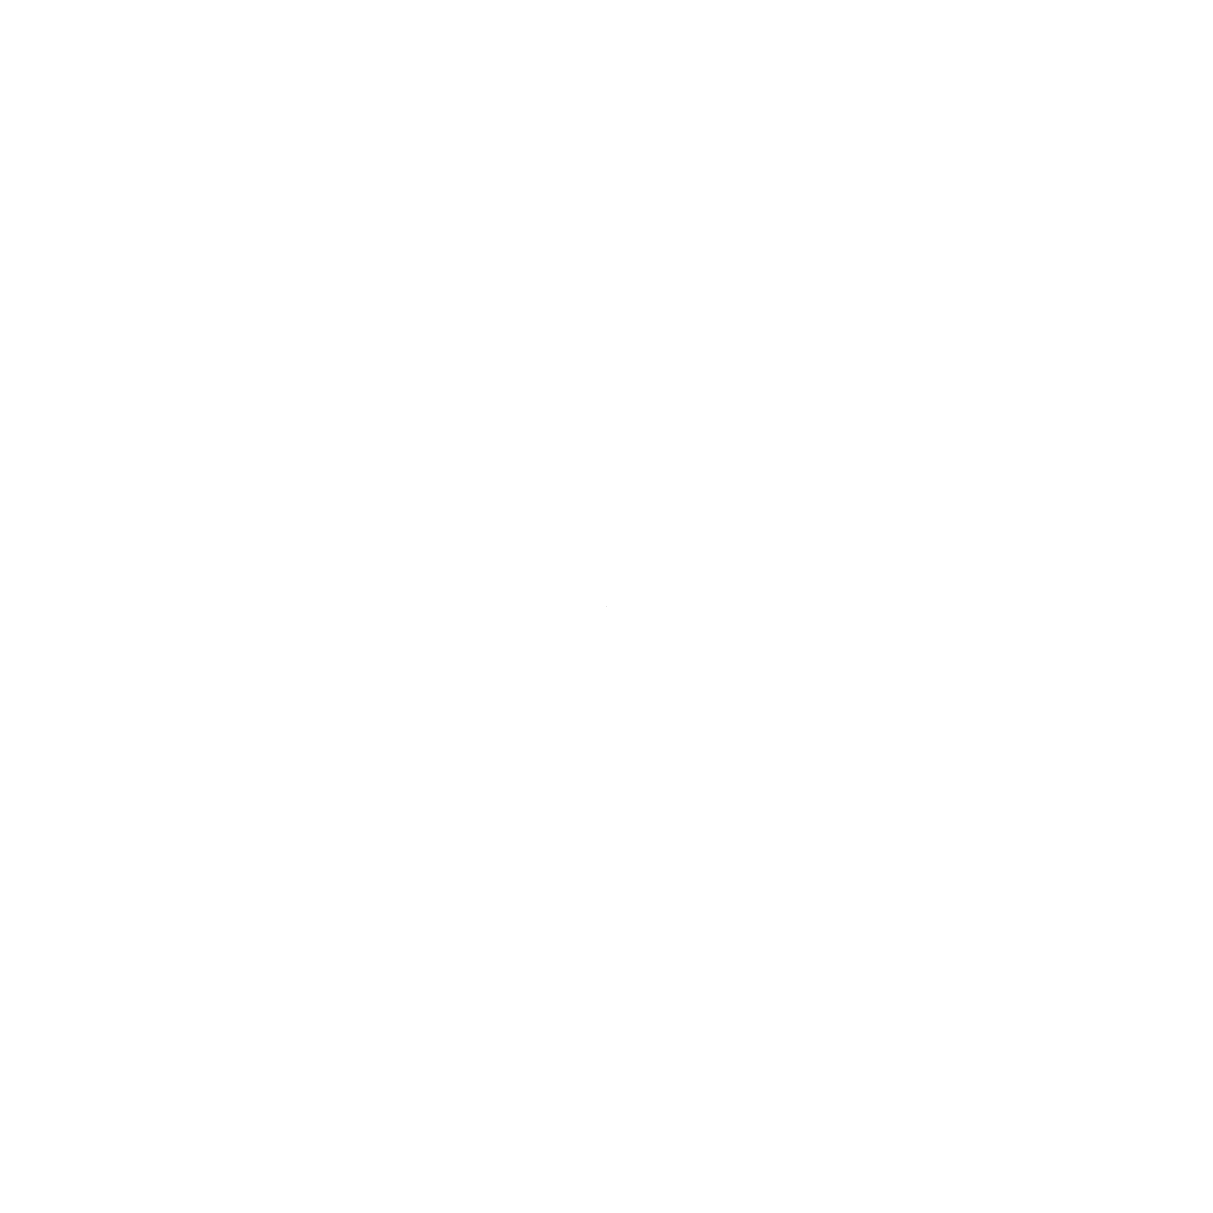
# Model space of a CAD drawing. Extents: x -429 to 429, y -1 to 209.
# Drawn here: x 0 to 0, y 0 to 0 of the extents above; entities that cross this region are included whole.
import ezdxf

# ---------------------------------------------------------------- set-up
doc = ezdxf.new("R2010")
doc.units = 0

msp = doc.modelspace()

# ---------------------------------------------------------------- linework, layer by layer
at = {"layer": 'default', "color": 5, "linetype": 'CONTINUOUS'}
msp.add_line((0, 0), (0, 0), dxfattribs=at)
msp.add_line((0, 0), (0, 0), dxfattribs=at)
msp.add_line((0, 0), (0, 0), dxfattribs=at)
msp.add_line((0, 0), (0, 0), dxfattribs=at)
msp.add_line((0, 0), (0, 0), dxfattribs=at)
msp.add_line((0, 0), (0, 0), dxfattribs=at)
msp.add_line((0, 0), (0, 0), dxfattribs=at)
msp.add_line((0, 0), (0, 0), dxfattribs=at)
msp.add_line((0, 0), (0, 0), dxfattribs=at)
msp.add_line((0, 0), (0, 0), dxfattribs=at)
msp.add_line((0, 0), (0, 0), dxfattribs=at)
msp.add_line((0, 0), (0, 0), dxfattribs=at)
msp.add_line((0, 0), (0, 0), dxfattribs=at)
msp.add_line((0, 0), (0, 0), dxfattribs=at)
msp.add_line((0, 0), (0, 0), dxfattribs=at)
msp.add_line((0, 0), (0, 0), dxfattribs=at)
msp.add_line((0, 0), (0, 0), dxfattribs=at)
msp.add_line((0, 0), (0, 0), dxfattribs=at)
msp.add_line((0, 0), (0, 0), dxfattribs=at)
msp.add_line((0, 0), (0, 0), dxfattribs=at)
msp.add_line((0, 0), (0, 0), dxfattribs=at)
msp.add_line((0, 0), (0, 0), dxfattribs=at)
msp.add_line((0, 0), (0, 0), dxfattribs=at)
msp.add_line((0, 0), (0, 0), dxfattribs=at)
msp.add_line((0, 0), (0, 0), dxfattribs=at)
msp.add_line((0, 0), (0, 0), dxfattribs=at)
msp.add_line((0, 0), (0, 0), dxfattribs=at)
msp.add_line((0, 0), (0, 0), dxfattribs=at)
msp.add_line((0, 0), (0, 0), dxfattribs=at)
msp.add_line((0, 0), (0, 0), dxfattribs=at)
msp.add_line((0, 0), (0, 0), dxfattribs=at)
msp.add_line((0, 0), (0, 0), dxfattribs=at)
msp.add_line((0, 0), (0, 0), dxfattribs=at)
msp.add_line((0, 0), (0, 0), dxfattribs=at)
msp.add_line((0, 0), (0, 0), dxfattribs=at)
msp.add_line((0, 0), (0, 0), dxfattribs=at)
msp.add_line((0, 0), (0, 0), dxfattribs=at)
msp.add_line((0, 0), (0, 0), dxfattribs=at)
msp.add_line((0, 0), (0, 0), dxfattribs=at)
msp.add_line((0, 0), (0, 0), dxfattribs=at)
msp.add_line((0, 0), (0, 0), dxfattribs=at)
msp.add_line((0, 0), (0, 0), dxfattribs=at)
msp.add_line((0, 0), (0, 0), dxfattribs=at)
msp.add_line((0, 0), (0, 0), dxfattribs=at)
msp.add_line((0, 0), (0, 0), dxfattribs=at)
msp.add_line((0, 0), (0, 0), dxfattribs=at)
msp.add_line((0, 0), (0, 0), dxfattribs=at)
msp.add_line((0, 0), (0, 0), dxfattribs=at)
msp.add_line((0, 0), (0, 0), dxfattribs=at)
msp.add_line((0, 0), (0, 0), dxfattribs=at)
msp.add_line((0, 0), (0, 0), dxfattribs=at)
msp.add_line((0, 0), (0, 0), dxfattribs=at)
msp.add_line((0, 0), (0, 0), dxfattribs=at)
msp.add_line((0, 0), (0, 0), dxfattribs=at)
msp.add_line((0, 0), (0, 0), dxfattribs=at)
msp.add_line((0, 0), (0, 0), dxfattribs=at)
msp.add_line((0, 0), (0, 0), dxfattribs=at)
msp.add_line((0, 0), (0, 0), dxfattribs=at)
msp.add_line((0, 0), (0, 0), dxfattribs=at)
msp.add_line((0, 0), (0, 0), dxfattribs=at)
msp.add_line((0, 0), (0, 0), dxfattribs=at)
msp.add_line((0, 0), (0, 0), dxfattribs=at)
msp.add_line((0, 0), (0, 0), dxfattribs=at)
msp.add_line((0, 0), (0, 0), dxfattribs=at)
msp.add_line((0, 0), (0, 0), dxfattribs=at)
msp.add_line((0, 0), (0, 0), dxfattribs=at)
msp.add_line((0, 0), (0, 0), dxfattribs=at)
msp.add_line((0, 0), (0, 0), dxfattribs=at)
msp.add_line((0, 0), (0, 0), dxfattribs=at)
msp.add_line((0, 0), (0, 0), dxfattribs=at)
msp.add_line((0, 0), (0, 0), dxfattribs=at)
msp.add_line((0, 0), (0, 0), dxfattribs=at)
msp.add_line((0, 0), (0, 0), dxfattribs=at)
msp.add_line((0, 0), (0, 0), dxfattribs=at)
msp.add_line((0, 0), (0, 0), dxfattribs=at)
msp.add_line((0, 0), (0, 0), dxfattribs=at)
msp.add_line((0, 0), (0, 0), dxfattribs=at)
msp.add_line((0, 0), (0, 0), dxfattribs=at)
msp.add_line((0, 0), (0, 0), dxfattribs=at)
msp.add_line((0, 0), (0, 0), dxfattribs=at)
msp.add_line((0, 0), (0, 0), dxfattribs=at)
msp.add_line((0, 0), (0, 0), dxfattribs=at)
msp.add_line((0, 0), (0, 0), dxfattribs=at)
msp.add_line((0, 0), (0, 0), dxfattribs=at)
msp.add_line((0, 0), (0, 0), dxfattribs=at)
msp.add_line((0, 0), (0, 0), dxfattribs=at)
msp.add_line((0, 0), (0, 0), dxfattribs=at)
msp.add_line((0, 0), (0, 0), dxfattribs=at)
msp.add_line((0, 0), (0, 0), dxfattribs=at)
msp.add_line((0, 0), (0, 0), dxfattribs=at)
msp.add_line((0, 0), (0, 0), dxfattribs=at)
msp.add_line((0, 0), (0, 0), dxfattribs=at)
msp.add_line((0, 0), (0, 0), dxfattribs=at)
msp.add_line((0, 0), (0, 0), dxfattribs=at)
msp.add_line((0, 0), (0, 0), dxfattribs=at)
msp.add_line((0, 0), (0, 0), dxfattribs=at)
msp.add_line((0, 0), (0, 0), dxfattribs=at)
msp.add_line((0, 0), (0, 0), dxfattribs=at)
msp.add_line((0, 0), (0, 0), dxfattribs=at)
msp.add_line((0, 0), (0, 0), dxfattribs=at)
msp.add_line((0, 0), (0, 0), dxfattribs=at)
msp.add_line((0, 0), (0, 0), dxfattribs=at)
msp.add_line((0, 0), (0, 0), dxfattribs=at)
msp.add_line((0, 0), (0, 0), dxfattribs=at)
msp.add_line((0, 0), (0, 0), dxfattribs=at)
msp.add_line((0, 0), (0, 0), dxfattribs=at)
msp.add_line((0, 0), (0, 0), dxfattribs=at)
msp.add_line((0, 0), (0, 0), dxfattribs=at)
msp.add_line((0, 0), (0, 0), dxfattribs=at)
msp.add_line((0, 0), (0, 0), dxfattribs=at)
msp.add_line((0, 0), (0, 0), dxfattribs=at)
msp.add_line((0, 0), (0, 0), dxfattribs=at)
msp.add_line((0, 0), (0, 0), dxfattribs=at)
msp.add_line((0, 0), (0, 0), dxfattribs=at)
msp.add_line((0, 0), (0, 0), dxfattribs=at)
msp.add_line((0, 0), (0, 0), dxfattribs=at)
msp.add_line((0, 0), (0, 0), dxfattribs=at)
msp.add_line((0, 0), (0, 0), dxfattribs=at)
msp.add_line((0, 0), (0, 0), dxfattribs=at)
msp.add_line((0, 0), (0, 0), dxfattribs=at)
msp.add_line((0, 0), (0, 0), dxfattribs=at)
msp.add_line((0, 0), (0, 0), dxfattribs=at)
msp.add_line((0, 0), (0, 0), dxfattribs=at)
msp.add_line((0, 0), (0, 0), dxfattribs=at)
msp.add_line((0, 0), (0, 0), dxfattribs=at)
msp.add_line((0, 0), (0, 0), dxfattribs=at)
msp.add_line((0, 0), (0, 0), dxfattribs=at)
msp.add_line((0, 0), (0, 0), dxfattribs=at)
msp.add_line((0, 0), (0, 0), dxfattribs=at)
msp.add_line((0, 0), (0, 0), dxfattribs=at)
msp.add_line((0, 0), (0, 0), dxfattribs=at)
msp.add_line((0, 0), (0, 0), dxfattribs=at)
msp.add_line((0, 0), (0, 0), dxfattribs=at)
msp.add_line((0, 0), (0, 0), dxfattribs=at)
msp.add_line((0, 0), (0, 0), dxfattribs=at)
msp.add_line((0, 0), (0, 0), dxfattribs=at)
msp.add_line((0, 0), (0, 0), dxfattribs=at)
msp.add_line((0, 0), (0, 0), dxfattribs=at)
msp.add_line((0, 0), (0, 0), dxfattribs=at)
msp.add_line((0, 0), (0, 0), dxfattribs=at)
msp.add_line((0, 0), (0, 0), dxfattribs=at)
msp.add_line((0, 0), (0, 0), dxfattribs=at)
msp.add_line((0, 0), (0, 0), dxfattribs=at)
msp.add_line((0, 0), (0, 0), dxfattribs=at)
msp.add_line((0, 0), (0, 0), dxfattribs=at)
msp.add_line((0, 0), (0, 0), dxfattribs=at)
msp.add_line((0, 0), (0, 0), dxfattribs=at)
msp.add_line((0, 0), (0, 0), dxfattribs=at)
msp.add_line((0, 0), (0, 0), dxfattribs=at)
msp.add_line((0, 0), (0, 0), dxfattribs=at)
msp.add_line((0, 0), (0, 0), dxfattribs=at)
msp.add_line((0, 0), (0, 0), dxfattribs=at)
msp.add_line((0, 0), (0, 0), dxfattribs=at)
msp.add_line((0, 0), (0, 0), dxfattribs=at)
msp.add_line((0, 0), (0, 0), dxfattribs=at)
msp.add_line((0, 0), (0, 0), dxfattribs=at)
msp.add_line((0, 0), (0, 0), dxfattribs=at)
msp.add_line((0, 0), (0, 0), dxfattribs=at)
msp.add_line((0, 0), (0, 0), dxfattribs=at)
msp.add_line((0, 0), (0, 0), dxfattribs=at)
msp.add_line((0, 0), (0, 0), dxfattribs=at)
msp.add_line((0, 0), (0, 0), dxfattribs=at)
msp.add_line((0, 0), (0, 0), dxfattribs=at)
msp.add_line((0, 0), (0, 0), dxfattribs=at)
msp.add_line((0, 0), (0, 0), dxfattribs=at)
msp.add_line((0, 0), (0, 0), dxfattribs=at)
msp.add_line((0, 0), (0, 0), dxfattribs=at)
msp.add_line((0, 0), (0, 0), dxfattribs=at)
msp.add_line((0, 0), (0, 0), dxfattribs=at)
msp.add_line((0, 0), (0, 0), dxfattribs=at)
msp.add_line((0, 0), (0, 0), dxfattribs=at)
msp.add_line((0, 0), (0, 0), dxfattribs=at)
msp.add_line((0, 0), (0, 0), dxfattribs=at)
msp.add_line((0, 0), (0, 0), dxfattribs=at)
msp.add_line((0, 0), (0, 0), dxfattribs=at)
msp.add_line((0, 0), (0, 0), dxfattribs=at)
msp.add_line((0, 0), (0, 0), dxfattribs=at)
msp.add_line((0, 0), (0, 0), dxfattribs=at)
msp.add_line((0, 0), (0, 0), dxfattribs=at)
msp.add_line((0, 0), (0, 0), dxfattribs=at)
msp.add_line((0, 0), (0, 0), dxfattribs=at)
msp.add_line((0, 0), (0, 0), dxfattribs=at)
msp.add_line((0, 0), (0, 0), dxfattribs=at)
msp.add_line((0, 0), (0, 0), dxfattribs=at)
msp.add_line((0, 0), (0, 0), dxfattribs=at)
msp.add_line((0, 0), (0, 0), dxfattribs=at)
msp.add_line((0, 0), (0, 0), dxfattribs=at)
msp.add_line((0, 0), (0, 0), dxfattribs=at)
msp.add_line((0, 0), (0, 0), dxfattribs=at)
msp.add_line((0, 0), (0, 0), dxfattribs=at)
msp.add_line((0, 0), (0, 0), dxfattribs=at)
msp.add_line((0, 0), (0, 0), dxfattribs=at)
msp.add_line((0, 0), (0, 0), dxfattribs=at)
msp.add_line((0, 0), (0, 0), dxfattribs=at)
msp.add_line((0, 0), (0, 0), dxfattribs=at)
msp.add_line((0, 0), (0, 0), dxfattribs=at)
msp.add_line((0, 0), (0, 0), dxfattribs=at)
msp.add_line((0, 0), (0, 0), dxfattribs=at)
msp.add_line((0, 0), (0, 0), dxfattribs=at)
msp.add_line((0, 0), (0, 0), dxfattribs=at)
msp.add_line((0, 0), (0, 0), dxfattribs=at)
msp.add_line((0, 0), (0, 0), dxfattribs=at)
msp.add_line((0, 0), (0, 0), dxfattribs=at)
msp.add_line((0, 0), (0, 0), dxfattribs=at)
msp.add_line((0, 0), (0, 0), dxfattribs=at)
msp.add_line((0, 0), (0, 0), dxfattribs=at)
msp.add_line((0, 0), (0, 0), dxfattribs=at)
msp.add_line((0, 0), (0, 0), dxfattribs=at)
msp.add_line((0, 0), (0, 0), dxfattribs=at)
msp.add_line((0, 0), (0, 0), dxfattribs=at)
msp.add_line((0, 0), (0, 0), dxfattribs=at)
msp.add_line((0, 0), (0, 0), dxfattribs=at)
msp.add_line((0, 0), (0, 0), dxfattribs=at)
msp.add_line((0, 0), (0, 0), dxfattribs=at)
msp.add_line((0, 0), (0, 0), dxfattribs=at)
msp.add_line((0, 0), (0, 0), dxfattribs=at)
msp.add_line((0, 0), (0, 0), dxfattribs=at)
msp.add_line((0, 0), (0, 0), dxfattribs=at)
msp.add_line((0, 0), (0, 0), dxfattribs=at)
msp.add_line((0, 0), (0, 0), dxfattribs=at)
msp.add_line((0, 0), (0, 0), dxfattribs=at)
msp.add_line((0, 0), (0, 0), dxfattribs=at)
msp.add_line((0, 0), (0, 0), dxfattribs=at)
msp.add_line((0, 0), (0, 0), dxfattribs=at)
msp.add_line((0, 0), (0, 0), dxfattribs=at)
msp.add_line((0, 0), (0, 0), dxfattribs=at)
msp.add_line((0, 0), (0, 0), dxfattribs=at)
msp.add_line((0, 0), (0, 0), dxfattribs=at)
msp.add_line((0, 0), (0, 0), dxfattribs=at)
msp.add_line((0, 0), (0, 0), dxfattribs=at)
msp.add_line((0, 0), (0, 0), dxfattribs=at)
msp.add_line((0, 0), (0, 0), dxfattribs=at)
msp.add_line((0, 0), (0, 0), dxfattribs=at)
msp.add_line((0, 0), (0, 0), dxfattribs=at)
msp.add_line((0, 0), (0, 0), dxfattribs=at)
msp.add_line((0, 0), (0, 0), dxfattribs=at)
msp.add_line((0, 0), (0, 0), dxfattribs=at)
msp.add_line((0, 0), (0, 0), dxfattribs=at)
msp.add_line((0, 0), (0, 0), dxfattribs=at)
msp.add_line((0, 0), (0, 0), dxfattribs=at)
msp.add_line((0, 0), (0, 0), dxfattribs=at)
msp.add_line((0, 0), (0, 0), dxfattribs=at)
msp.add_line((0, 0), (0, 0), dxfattribs=at)
msp.add_line((0, 0), (0, 0), dxfattribs=at)
msp.add_line((0, 0), (0, 0), dxfattribs=at)
msp.add_line((0, 0), (0, 0), dxfattribs=at)
msp.add_line((0, 0), (0, 0), dxfattribs=at)
msp.add_line((0, 0), (0, 0), dxfattribs=at)
msp.add_line((0, 0), (0, 0), dxfattribs=at)
msp.add_line((0, 0), (0, 0), dxfattribs=at)
msp.add_line((0, 0), (0, 0), dxfattribs=at)
msp.add_line((0, 0), (0, 0), dxfattribs=at)
msp.add_line((0, 0), (0, 0), dxfattribs=at)
msp.add_line((0, 0), (0, 0), dxfattribs=at)
msp.add_line((0, 0), (0, 0), dxfattribs=at)
msp.add_line((0, 0), (0, 0), dxfattribs=at)
msp.add_line((0, 0), (0, 0), dxfattribs=at)
msp.add_line((0, 0), (0, 0), dxfattribs=at)
msp.add_line((0, 0), (0, 0), dxfattribs=at)
msp.add_line((0, 0), (0, 0), dxfattribs=at)
msp.add_line((0, 0), (0, 0), dxfattribs=at)
msp.add_line((0, 0), (0, 0), dxfattribs=at)
msp.add_line((0, 0), (0, 0), dxfattribs=at)
msp.add_line((0, 0), (0, 0), dxfattribs=at)
msp.add_line((0, 0), (0, 0), dxfattribs=at)
msp.add_line((0, 0), (0, 0), dxfattribs=at)
msp.add_line((0, 0), (0, 0), dxfattribs=at)
msp.add_line((0, 0), (0, 0), dxfattribs=at)
msp.add_line((0, 0), (0, 0), dxfattribs=at)
msp.add_line((0, 0), (0, 0), dxfattribs=at)
msp.add_line((0, 0), (0, 0), dxfattribs=at)
msp.add_line((0, 0), (0, 0), dxfattribs=at)
msp.add_line((0, 0), (0, 0), dxfattribs=at)
msp.add_line((0, 0), (0, 0), dxfattribs=at)
msp.add_line((0, 0), (0, 0), dxfattribs=at)
msp.add_line((0, 0), (0, 0), dxfattribs=at)
msp.add_line((0, 0), (0, 0), dxfattribs=at)
msp.add_line((0, 0), (0, 0), dxfattribs=at)
msp.add_line((0, 0), (0, 0), dxfattribs=at)
msp.add_line((0, 0), (0, 0), dxfattribs=at)
msp.add_line((0, 0), (0, 0), dxfattribs=at)
msp.add_line((0, 0), (0, 0), dxfattribs=at)
msp.add_line((0, 0), (0, 0), dxfattribs=at)
msp.add_line((0, 0), (0, 0), dxfattribs=at)
msp.add_line((0, 0), (0, 0), dxfattribs=at)
msp.add_line((0, 0), (0, 0), dxfattribs=at)
msp.add_line((0, 0), (0, 0), dxfattribs=at)
msp.add_line((0, 0), (0, 0), dxfattribs=at)
msp.add_line((0, 0), (0, 0), dxfattribs=at)
msp.add_line((0, 0), (0, 0), dxfattribs=at)
msp.add_line((0, 0), (0, 0), dxfattribs=at)
msp.add_line((0, 0), (0, 0), dxfattribs=at)
msp.add_line((0, 0), (0, 0), dxfattribs=at)
msp.add_line((0, 0), (0, 0), dxfattribs=at)
msp.add_line((0, 0), (0, 0), dxfattribs=at)
msp.add_line((0, 0), (0, 0), dxfattribs=at)
msp.add_line((0, 0), (0, 0), dxfattribs=at)
msp.add_line((0, 0), (0, 0), dxfattribs=at)
msp.add_line((0, 0), (0, 0), dxfattribs=at)
msp.add_line((0, 0), (0, 0), dxfattribs=at)
msp.add_line((0, 0), (0, 0), dxfattribs=at)
msp.add_line((0, 0), (0, 0), dxfattribs=at)
msp.add_line((0, 0), (0, 0), dxfattribs=at)
msp.add_line((0, 0), (0, 0), dxfattribs=at)
msp.add_line((0, 0), (0, 0), dxfattribs=at)
msp.add_line((0, 0), (0, 0), dxfattribs=at)
msp.add_line((0, 0), (0, 0), dxfattribs=at)
msp.add_line((0, 0), (0, 0), dxfattribs=at)
msp.add_line((0, 0), (0, 0), dxfattribs=at)
msp.add_line((0, 0), (0, 0), dxfattribs=at)
msp.add_line((0, 0), (0, 0), dxfattribs=at)
msp.add_line((0, 0), (0, 0), dxfattribs=at)
msp.add_line((0, 0), (0, 0), dxfattribs=at)
msp.add_line((0, 0), (0, 0), dxfattribs=at)
msp.add_line((0, 0), (0, 0), dxfattribs=at)
msp.add_line((0, 0), (0, 0), dxfattribs=at)
msp.add_line((0, 0), (0, 0), dxfattribs=at)
msp.add_line((0, 0), (0, 0), dxfattribs=at)
msp.add_line((0, 0), (0, 0), dxfattribs=at)
msp.add_line((0, 0), (0, 0), dxfattribs=at)
msp.add_line((0, 0), (0, 0), dxfattribs=at)
msp.add_line((0, 0), (0, 0), dxfattribs=at)
msp.add_line((0, 0), (0, 0), dxfattribs=at)
msp.add_line((0, 0), (0, 0), dxfattribs=at)
msp.add_line((0, 0), (0, 0), dxfattribs=at)
msp.add_line((0, 0), (0, 0), dxfattribs=at)
msp.add_line((0, 0), (0, 0), dxfattribs=at)
msp.add_line((0, 0), (0, 0), dxfattribs=at)
msp.add_line((0, 0), (0, 0), dxfattribs=at)
msp.add_line((0, 0), (0, 0), dxfattribs=at)
msp.add_line((0, 0), (0, 0), dxfattribs=at)
msp.add_line((0, 0), (0, 0), dxfattribs=at)
msp.add_line((0, 0), (0, 0), dxfattribs=at)
msp.add_line((0, 0), (0, 0), dxfattribs=at)
msp.add_line((0, 0), (0, 0), dxfattribs=at)
msp.add_line((0, 0), (0, 0), dxfattribs=at)
msp.add_line((0, 0), (0, 0), dxfattribs=at)
msp.add_line((0, 0), (0, 0), dxfattribs=at)
msp.add_line((0, 0), (0, 0), dxfattribs=at)
msp.add_line((0, 0), (0, 0), dxfattribs=at)
msp.add_line((0, 0), (0, 0), dxfattribs=at)
msp.add_line((0, 0), (0, 0), dxfattribs=at)
msp.add_line((0, 0), (0, 0), dxfattribs=at)
msp.add_line((0, 0), (0, 0), dxfattribs=at)
msp.add_line((0, 0), (0, 0), dxfattribs=at)
msp.add_line((0, 0), (0, 0), dxfattribs=at)
msp.add_line((0, 0), (0, 0), dxfattribs=at)
msp.add_line((0, 0), (0, 0), dxfattribs=at)
msp.add_line((0, 0), (0, 0), dxfattribs=at)
msp.add_line((0, 0), (0, 0), dxfattribs=at)
msp.add_line((0, 0), (0, 0), dxfattribs=at)
msp.add_line((0, 0), (0, 0), dxfattribs=at)
msp.add_line((0, 0), (0, 0), dxfattribs=at)
msp.add_line((0, 0), (0, 0), dxfattribs=at)
msp.add_line((0, 0), (0, 0), dxfattribs=at)
msp.add_line((0, 0), (0, 0), dxfattribs=at)
msp.add_line((0, 0), (0, 0), dxfattribs=at)
msp.add_line((0, 0), (0, 0), dxfattribs=at)
msp.add_line((0, 0), (0, 0), dxfattribs=at)
msp.add_line((0, 0), (0, 0), dxfattribs=at)
msp.add_line((0, 0), (0, 0), dxfattribs=at)
msp.add_line((0, 0), (0, 0), dxfattribs=at)
msp.add_line((0, 0), (0, 0), dxfattribs=at)
msp.add_line((0, 0), (0, 0), dxfattribs=at)
msp.add_line((0, 0), (0, 0), dxfattribs=at)
msp.add_line((0, 0), (0, 0), dxfattribs=at)
msp.add_line((0, 0), (0, 0), dxfattribs=at)
msp.add_line((0, 0), (0, 0), dxfattribs=at)
msp.add_line((0, 0), (0, 0), dxfattribs=at)
msp.add_line((0, 0), (0, 0), dxfattribs=at)
msp.add_line((0, 0), (0, 0), dxfattribs=at)
msp.add_line((0, 0), (0, 0), dxfattribs=at)
msp.add_line((0, 0), (0, 0), dxfattribs=at)
msp.add_line((0, 0), (0, 0), dxfattribs=at)
msp.add_line((0, 0), (0, 0), dxfattribs=at)
msp.add_line((0, 0), (0, 0), dxfattribs=at)
msp.add_line((0, 0), (0, 0), dxfattribs=at)
msp.add_line((0, 0), (0, 0), dxfattribs=at)
msp.add_line((0, 0), (0, 0), dxfattribs=at)
msp.add_line((0, 0), (0, 0), dxfattribs=at)
msp.add_line((0, 0), (0, 0), dxfattribs=at)
msp.add_line((0, 0), (0, 0), dxfattribs=at)
msp.add_line((0, 0), (0, 0), dxfattribs=at)
msp.add_line((0, 0), (0, 0), dxfattribs=at)
msp.add_line((0, 0), (0, 0), dxfattribs=at)
msp.add_line((0, 0), (0, 0), dxfattribs=at)
msp.add_line((0, 0), (0, 0), dxfattribs=at)
msp.add_line((0, 0), (0, 0), dxfattribs=at)
msp.add_line((0, 0), (0, 0), dxfattribs=at)
msp.add_line((0, 0), (0, 0), dxfattribs=at)
msp.add_line((0, 0), (0, 0), dxfattribs=at)
msp.add_line((0, 0), (0, 0), dxfattribs=at)
msp.add_line((0, 0), (0, 0), dxfattribs=at)
msp.add_line((0, 0), (0, 0), dxfattribs=at)
msp.add_line((0, 0), (0, 0), dxfattribs=at)
msp.add_line((0, 0), (0, 0), dxfattribs=at)
msp.add_line((0, 0), (0, 0), dxfattribs=at)
msp.add_line((0, 0), (0, 0), dxfattribs=at)
msp.add_line((0, 0), (0, 0), dxfattribs=at)
msp.add_line((0, 0), (0, 0), dxfattribs=at)
msp.add_line((0, 0), (0, 0), dxfattribs=at)
msp.add_line((0, 0), (0, 0), dxfattribs=at)
msp.add_line((0, 0), (0, 0), dxfattribs=at)
msp.add_line((0, 0), (0, 0), dxfattribs=at)
msp.add_line((0, 0), (0, 0), dxfattribs=at)
msp.add_line((0, 0), (0, 0), dxfattribs=at)
msp.add_line((0, 0), (0, 0), dxfattribs=at)
msp.add_line((0, 0), (0, 0), dxfattribs=at)
msp.add_line((0, 0), (0, 0), dxfattribs=at)
msp.add_line((0, 0), (0, 0), dxfattribs=at)
msp.add_line((0, 0), (0, 0), dxfattribs=at)
msp.add_line((0, 0), (0, 0), dxfattribs=at)
msp.add_line((0, 0), (0, 0), dxfattribs=at)
msp.add_line((0, 0), (0, 0), dxfattribs=at)
msp.add_line((0, 0), (0, 0), dxfattribs=at)
msp.add_line((0, 0), (0, 0), dxfattribs=at)
msp.add_line((0, 0), (0, 0), dxfattribs=at)
msp.add_line((0, 0), (0, 0), dxfattribs=at)
msp.add_line((0, 0), (0, 0), dxfattribs=at)
msp.add_line((0, 0), (0, 0), dxfattribs=at)
msp.add_line((0, 0), (0, 0), dxfattribs=at)
msp.add_line((0, 0), (0, 0), dxfattribs=at)
msp.add_line((0, 0), (0, 0), dxfattribs=at)
msp.add_line((0, 0), (0, 0), dxfattribs=at)
msp.add_line((0, 0), (0, 0), dxfattribs=at)
msp.add_line((0, 0), (0, 0), dxfattribs=at)
msp.add_line((0, 0), (0, 0), dxfattribs=at)
msp.add_line((0, 0), (0, 0), dxfattribs=at)
msp.add_line((0, 0), (0, 0), dxfattribs=at)
msp.add_line((0, 0), (0, 0), dxfattribs=at)
msp.add_line((0, 0), (0, 0), dxfattribs=at)
msp.add_line((0, 0), (0, 0), dxfattribs=at)
msp.add_line((0, 0), (0, 0), dxfattribs=at)
msp.add_line((0, 0), (0, 0), dxfattribs=at)
msp.add_line((0, 0), (0, 0), dxfattribs=at)
msp.add_line((0, 0), (0, 0), dxfattribs=at)
msp.add_line((0, 0), (0, 0), dxfattribs=at)
msp.add_line((0, 0), (0, 0), dxfattribs=at)
msp.add_line((0, 0), (0, 0), dxfattribs=at)
msp.add_line((0, 0), (0, 0), dxfattribs=at)
msp.add_line((0, 0), (0, 0), dxfattribs=at)
msp.add_line((0, 0), (0, 0), dxfattribs=at)
msp.add_line((0, 0), (0, 0), dxfattribs=at)
msp.add_line((0, 0), (0, 0), dxfattribs=at)
msp.add_line((0, 0), (0, 0), dxfattribs=at)
msp.add_line((0, 0), (0, 0), dxfattribs=at)
msp.add_line((0, 0), (0, 0), dxfattribs=at)
msp.add_line((0, 0), (0, 0), dxfattribs=at)
msp.add_line((0, 0), (0, 0), dxfattribs=at)
msp.add_line((0, 0), (0, 0), dxfattribs=at)
msp.add_line((0, 0), (0, 0), dxfattribs=at)
msp.add_line((0, 0), (0, 0), dxfattribs=at)
msp.add_line((0, 0), (0, 0), dxfattribs=at)
msp.add_line((0, 0), (0, 0), dxfattribs=at)
msp.add_line((0, 0), (0, 0), dxfattribs=at)
msp.add_line((0, 0), (0, 0), dxfattribs=at)
msp.add_line((0, 0), (0, 0), dxfattribs=at)
msp.add_line((0, 0), (0, 0), dxfattribs=at)
msp.add_line((0, 0), (0, 0), dxfattribs=at)
msp.add_line((0, 0), (0, 0), dxfattribs=at)
msp.add_line((0, 0), (0, 0), dxfattribs=at)
msp.add_line((0, 0), (0, 0), dxfattribs=at)
msp.add_line((0, 0), (0, 0), dxfattribs=at)
msp.add_line((0, 0), (0, 0), dxfattribs=at)
msp.add_line((0, 0), (0, 0), dxfattribs=at)
msp.add_line((0, 0), (0, 0), dxfattribs=at)
msp.add_line((0, 0), (0, 0), dxfattribs=at)
msp.add_line((0, 0), (0, 0), dxfattribs=at)
msp.add_line((0, 0), (0, 0), dxfattribs=at)
msp.add_line((0, 0), (0, 0), dxfattribs=at)
msp.add_line((0, 0), (0, 0), dxfattribs=at)
msp.add_line((0, 0), (0, 0), dxfattribs=at)
msp.add_line((0, 0), (0, 0), dxfattribs=at)
msp.add_line((0, 0), (0, 0), dxfattribs=at)
msp.add_line((0, 0), (0, 0), dxfattribs=at)
msp.add_line((0, 0), (0, 0), dxfattribs=at)
msp.add_line((0, 0), (0, 0), dxfattribs=at)
msp.add_line((0, 0), (0, 0), dxfattribs=at)
msp.add_line((0, 0), (0, 0), dxfattribs=at)
msp.add_line((0, 0), (0, 0), dxfattribs=at)
msp.add_line((0, 0), (0, 0), dxfattribs=at)
msp.add_line((0, 0), (0, 0), dxfattribs=at)
msp.add_line((0, 0), (0, 0), dxfattribs=at)
msp.add_line((0, 0), (0, 0), dxfattribs=at)
msp.add_line((0, 0), (0, 0), dxfattribs=at)
msp.add_line((0, 0), (0, 0), dxfattribs=at)
msp.add_line((0, 0), (0, 0), dxfattribs=at)
msp.add_line((0, 0), (0, 0), dxfattribs=at)
msp.add_line((0, 0), (0, 0), dxfattribs=at)
msp.add_line((0, 0), (0, 0), dxfattribs=at)
msp.add_line((0, 0), (0, 0), dxfattribs=at)
msp.add_line((0, 0), (0, 0), dxfattribs=at)
msp.add_line((0, 0), (0, 0), dxfattribs=at)
msp.add_line((0, 0), (0, 0), dxfattribs=at)
msp.add_line((0, 0), (0, 0), dxfattribs=at)
msp.add_line((0, 0), (0, 0), dxfattribs=at)
msp.add_line((0, 0), (0, 0), dxfattribs=at)
msp.add_line((0, 0), (0, 0), dxfattribs=at)
msp.add_line((0, 0), (0, 0), dxfattribs=at)
msp.add_line((0, 0), (0, 0), dxfattribs=at)
msp.add_line((0, 0), (0, 0), dxfattribs=at)
msp.add_line((0, 0), (0, 0), dxfattribs=at)
msp.add_line((0, 0), (0, 0), dxfattribs=at)
msp.add_line((0, 0), (0, 0), dxfattribs=at)
msp.add_line((0, 0), (0, 0), dxfattribs=at)
msp.add_line((0, 0), (0, 0), dxfattribs=at)
msp.add_line((0, 0), (0, 0), dxfattribs=at)
msp.add_line((0, 0), (0, 0), dxfattribs=at)
msp.add_line((0, 0), (0, 0), dxfattribs=at)
msp.add_line((0, 0), (0, 0), dxfattribs=at)
msp.add_line((0, 0), (0, 0), dxfattribs=at)
msp.add_line((0, 0), (0, 0), dxfattribs=at)
msp.add_line((0, 0), (0, 0), dxfattribs=at)
msp.add_line((0, 0), (0, 0), dxfattribs=at)
msp.add_line((0, 0), (0, 0), dxfattribs=at)
msp.add_line((0, 0), (0, 0), dxfattribs=at)
msp.add_line((0, 0), (0, 0), dxfattribs=at)
msp.add_line((0, 0), (0, 0), dxfattribs=at)
msp.add_line((0, 0), (0, 0), dxfattribs=at)
msp.add_line((0, 0), (0, 0), dxfattribs=at)
msp.add_line((0, 0), (0, 0), dxfattribs=at)
msp.add_line((0, 0), (0, 0), dxfattribs=at)
msp.add_line((0, 0), (0, 0), dxfattribs=at)
msp.add_line((0, 0), (0, 0), dxfattribs=at)
msp.add_line((0, 0), (0, 0), dxfattribs=at)
msp.add_line((0, 0), (0, 0), dxfattribs=at)
msp.add_line((0, 0), (0, 0), dxfattribs=at)
msp.add_line((0, 0), (0, 0), dxfattribs=at)
msp.add_line((0, 0), (0, 0), dxfattribs=at)
msp.add_line((0, 0), (0, 0), dxfattribs=at)
msp.add_line((0, 0), (0, 0), dxfattribs=at)
msp.add_line((0, 0), (0, 0), dxfattribs=at)
msp.add_line((0, 0), (0, 0), dxfattribs=at)
msp.add_line((0, 0), (0, 0), dxfattribs=at)
msp.add_line((0, 0), (0, 0), dxfattribs=at)
msp.add_line((0, 0), (0, 0), dxfattribs=at)
msp.add_line((0, 0), (0, 0), dxfattribs=at)
msp.add_line((0, 0), (0, 0), dxfattribs=at)
msp.add_line((0, 0), (0, 0), dxfattribs=at)
msp.add_line((0, 0), (0, 0), dxfattribs=at)
msp.add_line((0, 0), (0, 0), dxfattribs=at)
msp.add_line((0, 0), (0, 0), dxfattribs=at)
msp.add_line((0, 0), (0, 0), dxfattribs=at)
msp.add_line((0, 0), (0, 0), dxfattribs=at)
msp.add_line((0, 0), (0, 0), dxfattribs=at)
msp.add_line((0, 0), (0, 0), dxfattribs=at)
msp.add_line((0, 0), (0, 0), dxfattribs=at)
msp.add_line((0, 0), (0, 0), dxfattribs=at)
msp.add_line((0, 0), (0, 0), dxfattribs=at)
msp.add_line((0, 0), (0, 0), dxfattribs=at)
msp.add_line((0, 0), (0, 0), dxfattribs=at)
msp.add_line((0, 0), (0, 0), dxfattribs=at)
msp.add_line((0, 0), (0, 0), dxfattribs=at)
msp.add_line((0, 0), (0, 0), dxfattribs=at)
msp.add_line((0, 0), (0, 0), dxfattribs=at)
msp.add_line((0, 0), (0, 0), dxfattribs=at)
msp.add_line((0, 0), (0, 0), dxfattribs=at)
msp.add_line((0, 0), (0, 0), dxfattribs=at)
msp.add_line((0, 0), (0, 0), dxfattribs=at)
msp.add_line((0, 0), (0, 0), dxfattribs=at)
msp.add_line((0, 0), (0, 0), dxfattribs=at)
msp.add_line((0, 0), (0, 0), dxfattribs=at)
msp.add_line((0, 0), (0, 0), dxfattribs=at)
msp.add_line((0, 0), (0, 0), dxfattribs=at)
msp.add_line((0, 0), (0, 0), dxfattribs=at)
msp.add_line((0, 0), (0, 0), dxfattribs=at)
msp.add_line((0, 0), (0, 0), dxfattribs=at)
msp.add_line((0, 0), (0, 0), dxfattribs=at)
msp.add_line((0, 0), (0, 0), dxfattribs=at)
msp.add_line((0, 0), (0, 0), dxfattribs=at)
msp.add_line((0, 0), (0, 0), dxfattribs=at)
msp.add_line((0, 0), (0, 0), dxfattribs=at)
msp.add_line((0, 0), (0, 0), dxfattribs=at)
msp.add_line((0, 0), (0, 0), dxfattribs=at)
msp.add_line((0, 0), (0, 0), dxfattribs=at)
msp.add_line((0, 0), (0, 0), dxfattribs=at)
msp.add_line((0, 0), (0, 0), dxfattribs=at)
msp.add_line((0, 0), (0, 0), dxfattribs=at)
msp.add_line((0, 0), (0, 0), dxfattribs=at)
msp.add_line((0, 0), (0, 0), dxfattribs=at)
msp.add_line((0, 0), (0, 0), dxfattribs=at)
msp.add_line((0, 0), (0, 0), dxfattribs=at)
msp.add_line((0, 0), (0, 0), dxfattribs=at)
msp.add_line((0, 0), (0, 0), dxfattribs=at)
msp.add_line((0, 0), (0, 0), dxfattribs=at)
msp.add_line((0, 0), (0, 0), dxfattribs=at)
msp.add_line((0, 0), (0, 0), dxfattribs=at)
msp.add_line((0, 0), (0, 0), dxfattribs=at)
msp.add_line((0, 0), (0, 0), dxfattribs=at)
msp.add_line((0, 0), (0, 0), dxfattribs=at)
msp.add_line((0, 0), (0, 0), dxfattribs=at)
msp.add_line((0, 0), (0, 0), dxfattribs=at)
msp.add_line((0, 0), (0, 0), dxfattribs=at)
msp.add_line((0, 0), (0, 0), dxfattribs=at)
msp.add_line((0, 0), (0, 0), dxfattribs=at)
msp.add_line((0, 0), (0, 0), dxfattribs=at)
msp.add_line((0, 0), (0, 0), dxfattribs=at)
msp.add_line((0, 0), (0, 0), dxfattribs=at)
msp.add_line((0, 0), (0, 0), dxfattribs=at)
msp.add_line((0, 0), (0, 0), dxfattribs=at)
msp.add_line((0, 0), (0, 0), dxfattribs=at)
msp.add_line((0, 0), (0, 0), dxfattribs=at)
msp.add_line((0, 0), (0, 0), dxfattribs=at)
msp.add_line((0, 0), (0, 0), dxfattribs=at)
msp.add_line((0, 0), (0, 0), dxfattribs=at)
msp.add_line((0, 0), (0, 0), dxfattribs=at)
msp.add_line((0, 0), (0, 0), dxfattribs=at)
msp.add_line((0, 0), (0, 0), dxfattribs=at)
msp.add_line((0, 0), (0, 0), dxfattribs=at)
msp.add_line((0, 0), (0, 0), dxfattribs=at)
msp.add_line((0, 0), (0, 0), dxfattribs=at)
msp.add_line((0, 0), (0, 0), dxfattribs=at)
msp.add_line((0, 0), (0, 0), dxfattribs=at)
msp.add_line((0, 0), (0, 0), dxfattribs=at)
msp.add_line((0, 0), (0, 0), dxfattribs=at)
msp.add_line((0, 0), (0, 0), dxfattribs=at)
msp.add_line((0, 0), (0, 0), dxfattribs=at)
msp.add_line((0, 0), (0, 0), dxfattribs=at)
msp.add_line((0, 0), (0, 0), dxfattribs=at)
msp.add_line((0, 0), (0, 0), dxfattribs=at)
msp.add_line((0, 0), (0, 0), dxfattribs=at)
msp.add_line((0, 0), (0, 0), dxfattribs=at)
msp.add_line((0, 0), (0, 0), dxfattribs=at)
msp.add_line((0, 0), (0, 0), dxfattribs=at)
msp.add_line((0, 0), (0, 0), dxfattribs=at)
msp.add_line((0, 0), (0, 0), dxfattribs=at)
msp.add_line((0, 0), (0, 0), dxfattribs=at)
msp.add_line((0, 0), (0, 0), dxfattribs=at)
msp.add_line((0, 0), (0, 0), dxfattribs=at)
msp.add_line((0, 0), (0, 0), dxfattribs=at)
msp.add_line((0, 0), (0, 0), dxfattribs=at)
msp.add_line((0, 0), (0, 0), dxfattribs=at)
msp.add_line((0, 0), (0, 0), dxfattribs=at)
msp.add_line((0, 0), (0, 0), dxfattribs=at)
msp.add_line((0, 0), (0, 0), dxfattribs=at)
msp.add_line((0, 0), (0, 0), dxfattribs=at)
msp.add_line((0, 0), (0, 0), dxfattribs=at)
msp.add_line((0, 0), (0, 0), dxfattribs=at)
msp.add_line((0, 0), (0, 0), dxfattribs=at)
msp.add_line((0, 0), (0, 0), dxfattribs=at)
msp.add_line((0, 0), (0, 0), dxfattribs=at)
msp.add_line((0, 0), (0, 0), dxfattribs=at)
msp.add_line((0, 0), (0, 0), dxfattribs=at)
msp.add_line((0, 0), (0, 0), dxfattribs=at)
msp.add_line((0, 0), (0, 0), dxfattribs=at)
msp.add_line((0, 0), (0, 0), dxfattribs=at)
msp.add_line((0, 0), (0, 0), dxfattribs=at)
msp.add_line((0, 0), (0, 0), dxfattribs=at)
msp.add_line((0, 0), (0, 0), dxfattribs=at)
msp.add_line((0, 0), (0, 0), dxfattribs=at)
msp.add_line((0, 0), (0, 0), dxfattribs=at)
msp.add_line((0, 0), (0, 0), dxfattribs=at)
msp.add_line((0, 0), (0, 0), dxfattribs=at)
msp.add_line((0, 0), (0, 0), dxfattribs=at)
msp.add_line((0, 0), (0, 0), dxfattribs=at)
msp.add_line((0, 0), (0, 0), dxfattribs=at)
msp.add_line((0, 0), (0, 0), dxfattribs=at)
msp.add_line((0, 0), (0, 0), dxfattribs=at)
msp.add_line((0, 0), (0, 0), dxfattribs=at)
msp.add_line((0, 0), (0, 0), dxfattribs=at)
msp.add_line((0, 0), (0, 0), dxfattribs=at)
msp.add_line((0, 0), (0, 0), dxfattribs=at)
msp.add_line((0, 0), (0, 0), dxfattribs=at)
msp.add_line((0, 0), (0, 0), dxfattribs=at)
msp.add_line((0, 0), (0, 0), dxfattribs=at)
msp.add_line((0, 0), (0, 0), dxfattribs=at)
msp.add_line((0, 0), (0, 0), dxfattribs=at)
msp.add_line((0, 0), (0, 0), dxfattribs=at)
msp.add_line((0, 0), (0, 0), dxfattribs=at)
msp.add_line((0, 0), (0, 0), dxfattribs=at)
msp.add_line((0, 0), (0, 0), dxfattribs=at)
msp.add_line((0, 0), (0, 0), dxfattribs=at)
msp.add_line((0, 0), (0, 0), dxfattribs=at)
msp.add_line((0, 0), (0, 0), dxfattribs=at)
msp.add_line((0, 0), (0, 0), dxfattribs=at)
msp.add_line((0, 0), (0, 0), dxfattribs=at)
msp.add_line((0, 0), (0, 0), dxfattribs=at)
msp.add_line((0, 0), (0, 0), dxfattribs=at)
msp.add_line((0, 0), (0, 0), dxfattribs=at)
msp.add_line((0, 0), (0, 0), dxfattribs=at)
msp.add_line((0, 0), (0, 0), dxfattribs=at)
msp.add_line((0, 0), (0, 0), dxfattribs=at)
msp.add_line((0, 0), (0, 0), dxfattribs=at)
msp.add_line((0, 0), (0, 0), dxfattribs=at)
msp.add_line((0, 0), (0, 0), dxfattribs=at)
msp.add_line((0, 0), (0, 0), dxfattribs=at)
msp.add_line((0, 0), (0, 0), dxfattribs=at)
msp.add_line((0, 0), (0, 0), dxfattribs=at)
msp.add_line((0, 0), (0, 0), dxfattribs=at)
msp.add_line((0, 0), (0, 0), dxfattribs=at)
msp.add_line((0, 0), (0, 0), dxfattribs=at)
msp.add_line((0, 0), (0, 0), dxfattribs=at)
msp.add_line((0, 0), (0, 0), dxfattribs=at)
msp.add_line((0, 0), (0, 0), dxfattribs=at)
msp.add_line((0, 0), (0, 0), dxfattribs=at)
msp.add_line((0, 0), (0, 0), dxfattribs=at)
msp.add_line((0, 0), (0, 0), dxfattribs=at)
msp.add_line((0, 0), (0, 0), dxfattribs=at)
msp.add_line((0, 0), (0, 0), dxfattribs=at)
msp.add_line((0, 0), (0, 0), dxfattribs=at)
msp.add_line((0, 0), (0, 0), dxfattribs=at)
msp.add_line((0, 0), (0, 0), dxfattribs=at)
msp.add_line((0, 0), (0, 0), dxfattribs=at)
msp.add_line((0, 0), (0, 0), dxfattribs=at)
msp.add_line((0, 0), (0, 0), dxfattribs=at)
msp.add_line((0, 0), (0, 0), dxfattribs=at)
msp.add_line((0, 0), (0, 0), dxfattribs=at)
msp.add_line((0, 0), (0, 0), dxfattribs=at)
msp.add_line((0, 0), (0, 0), dxfattribs=at)
msp.add_line((0, 0), (0, 0), dxfattribs=at)
msp.add_line((0, 0), (0, 0), dxfattribs=at)
msp.add_line((0, 0), (0, 0), dxfattribs=at)
msp.add_line((0, 0), (0, 0), dxfattribs=at)
msp.add_line((0, 0), (0, 0), dxfattribs=at)
msp.add_line((0, 0), (0, 0), dxfattribs=at)
msp.add_line((0, 0), (0, 0), dxfattribs=at)
msp.add_line((0, 0), (0, 0), dxfattribs=at)
msp.add_line((0, 0), (0, 0), dxfattribs=at)
msp.add_line((0, 0), (0, 0), dxfattribs=at)
msp.add_line((0, 0), (0, 0), dxfattribs=at)
msp.add_line((0, 0), (0, 0), dxfattribs=at)
msp.add_line((0, 0), (0, 0), dxfattribs=at)
msp.add_line((0, 0), (0, 0), dxfattribs=at)
msp.add_line((0, 0), (0, 0), dxfattribs=at)
msp.add_line((0, 0), (0, 0), dxfattribs=at)
msp.add_line((0, 0), (0, 0), dxfattribs=at)
msp.add_line((0, 0), (0, 0), dxfattribs=at)
msp.add_line((0, 0), (0, 0), dxfattribs=at)
msp.add_line((0, 0), (0, 0), dxfattribs=at)
msp.add_line((0, 0), (0, 0), dxfattribs=at)
msp.add_line((0, 0), (0, 0), dxfattribs=at)
msp.add_line((0, 0), (0, 0), dxfattribs=at)
msp.add_line((0, 0), (0, 0), dxfattribs=at)
msp.add_line((0, 0), (0, 0), dxfattribs=at)
msp.add_line((0, 0), (0, 0), dxfattribs=at)
msp.add_line((0, 0), (0, 0), dxfattribs=at)
msp.add_line((0, 0), (0, 0), dxfattribs=at)
msp.add_line((0, 0), (0, 0), dxfattribs=at)
msp.add_line((0, 0), (0, 0), dxfattribs=at)
msp.add_line((0, 0), (0, 0), dxfattribs=at)
msp.add_line((0, 0), (0, 0), dxfattribs=at)
msp.add_line((0, 0), (0, 0), dxfattribs=at)
msp.add_line((0, 0), (0, 0), dxfattribs=at)
msp.add_line((0, 0), (0, 0), dxfattribs=at)
msp.add_line((0, 0), (0, 0), dxfattribs=at)
msp.add_line((0, 0), (0, 0), dxfattribs=at)
msp.add_line((0, 0), (0, 0), dxfattribs=at)
msp.add_line((0, 0), (0, 0), dxfattribs=at)
msp.add_line((0, 0), (0, 0), dxfattribs=at)
msp.add_line((0, 0), (0, 0), dxfattribs=at)
msp.add_line((0, 0), (0, 0), dxfattribs=at)
msp.add_line((0, 0), (0, 0), dxfattribs=at)
msp.add_line((0, 0), (0, 0), dxfattribs=at)
msp.add_line((0, 0), (0, 0), dxfattribs=at)
msp.add_line((0, 0), (0, 0), dxfattribs=at)
msp.add_line((0, 0), (0, 0), dxfattribs=at)
msp.add_line((0, 0), (0, 0), dxfattribs=at)
msp.add_line((0, 0), (0, 0), dxfattribs=at)
msp.add_line((0, 0), (0, 0), dxfattribs=at)
msp.add_line((0, 0), (0, 0), dxfattribs=at)
msp.add_line((0, 0), (0, 0), dxfattribs=at)
msp.add_line((0, 0), (0, 0), dxfattribs=at)
msp.add_line((0, 0), (0, 0), dxfattribs=at)
msp.add_line((0, 0), (0, 0), dxfattribs=at)
msp.add_line((0, 0), (0, 0), dxfattribs=at)
msp.add_line((0, 0), (0, 0), dxfattribs=at)
msp.add_line((0, 0), (0, 0), dxfattribs=at)
msp.add_line((0, 0), (0, 0), dxfattribs=at)
msp.add_line((0, 0), (0, 0), dxfattribs=at)
msp.add_line((0, 0), (0, 0), dxfattribs=at)
msp.add_line((0, 0), (0, 0), dxfattribs=at)
msp.add_line((0, 0), (0, 0), dxfattribs=at)
msp.add_line((0, 0), (0, 0), dxfattribs=at)
msp.add_line((0, 0), (0, 0), dxfattribs=at)
msp.add_line((0, 0), (0, 0), dxfattribs=at)
msp.add_line((0, 0), (0, 0), dxfattribs=at)
msp.add_line((0, 0), (0, 0), dxfattribs=at)
msp.add_line((0, 0), (0, 0), dxfattribs=at)
msp.add_line((0, 0), (0, 0), dxfattribs=at)
msp.add_line((0, 0), (0, 0), dxfattribs=at)
msp.add_line((0, 0), (0, 0), dxfattribs=at)
msp.add_line((0, 0), (0, 0), dxfattribs=at)
msp.add_line((0, 0), (0, 0), dxfattribs=at)
msp.add_line((0, 0), (0, 0), dxfattribs=at)
msp.add_line((0, 0), (0, 0), dxfattribs=at)
msp.add_line((0, 0), (0, 0), dxfattribs=at)
msp.add_line((0, 0), (0, 0), dxfattribs=at)
msp.add_line((0, 0), (0, 0), dxfattribs=at)
msp.add_line((0, 0), (0, 0), dxfattribs=at)
msp.add_line((0, 0), (0, 0), dxfattribs=at)
msp.add_line((0, 0), (0, 0), dxfattribs=at)
msp.add_line((0, 0), (0, 0), dxfattribs=at)
msp.add_line((0, 0), (0, 0), dxfattribs=at)
msp.add_line((0, 0), (0, 0), dxfattribs=at)
msp.add_line((0, 0), (0, 0), dxfattribs=at)
msp.add_line((0, 0), (0, 0), dxfattribs=at)
msp.add_line((0, 0), (0, 0), dxfattribs=at)
msp.add_line((0, 0), (0, 0), dxfattribs=at)
msp.add_line((0, 0), (0, 0), dxfattribs=at)
msp.add_line((0, 0), (0, 0), dxfattribs=at)
msp.add_line((0, 0), (0, 0), dxfattribs=at)
msp.add_line((0, 0), (0, 0), dxfattribs=at)
msp.add_line((0, 0), (0, 0), dxfattribs=at)
msp.add_line((0, 0), (0, 0), dxfattribs=at)
msp.add_line((0, 0), (0, 0), dxfattribs=at)
msp.add_line((0, 0), (0, 0), dxfattribs=at)
msp.add_line((0, 0), (0, 0), dxfattribs=at)
msp.add_line((0, 0), (0, 0), dxfattribs=at)
msp.add_line((0, 0), (0, 0), dxfattribs=at)
msp.add_line((0, 0), (0, 0), dxfattribs=at)
msp.add_line((0, 0), (0, 0), dxfattribs=at)
msp.add_line((0, 0), (0, 0), dxfattribs=at)
msp.add_line((0, 0), (0, 0), dxfattribs=at)
msp.add_line((0, 0), (0, 0), dxfattribs=at)
msp.add_line((0, 0), (0, 0), dxfattribs=at)
msp.add_line((0, 0), (0, 0), dxfattribs=at)
msp.add_line((0, 0), (0, 0), dxfattribs=at)
msp.add_line((0, 0), (0, 0), dxfattribs=at)
msp.add_line((0, 0), (0, 0), dxfattribs=at)
msp.add_line((0, 0), (0, 0), dxfattribs=at)
msp.add_line((0, 0), (0, 0), dxfattribs=at)
msp.add_line((0, 0), (0, 0), dxfattribs=at)
msp.add_line((0, 0), (0, 0), dxfattribs=at)
msp.add_line((0, 0), (0, 0), dxfattribs=at)
msp.add_line((0, 0), (0, 0), dxfattribs=at)
msp.add_line((0, 0), (0, 0), dxfattribs=at)
msp.add_line((0, 0), (0, 0), dxfattribs=at)
msp.add_line((0, 0), (0, 0), dxfattribs=at)
msp.add_line((0, 0), (0, 0), dxfattribs=at)
msp.add_line((0, 0), (0, 0), dxfattribs=at)
msp.add_line((0, 0), (0, 0), dxfattribs=at)
msp.add_line((0, 0), (0, 0), dxfattribs=at)
msp.add_line((0, 0), (0, 0), dxfattribs=at)
msp.add_line((0, 0), (0, 0), dxfattribs=at)
msp.add_line((0, 0), (0, 0), dxfattribs=at)
msp.add_line((0, 0), (0, 0), dxfattribs=at)
msp.add_line((0, 0), (0, 0), dxfattribs=at)
msp.add_line((0, 0), (0, 0), dxfattribs=at)
msp.add_line((0, 0), (0, 0), dxfattribs=at)
msp.add_line((0, 0), (0, 0), dxfattribs=at)
msp.add_line((0, 0), (0, 0), dxfattribs=at)
msp.add_line((0, 0), (0, 0), dxfattribs=at)
msp.add_line((0, 0), (0, 0), dxfattribs=at)
msp.add_line((0, 0), (0, 0), dxfattribs=at)
msp.add_line((0, 0), (0, 0), dxfattribs=at)
msp.add_line((0, 0), (0, 0), dxfattribs=at)
msp.add_line((0, 0), (0, 0), dxfattribs=at)
msp.add_line((0, 0), (0, 0), dxfattribs=at)
msp.add_line((0, 0), (0, 0), dxfattribs=at)
msp.add_line((0, 0), (0, 0), dxfattribs=at)
msp.add_line((0, 0), (0, 0), dxfattribs=at)
msp.add_line((0, 0), (0, 0), dxfattribs=at)
msp.add_line((0, 0), (0, 0), dxfattribs=at)
msp.add_line((0, 0), (0, 0), dxfattribs=at)
msp.add_line((0, 0), (0, 0), dxfattribs=at)
msp.add_line((0, 0), (0, 0), dxfattribs=at)
msp.add_line((0, 0), (0, 0), dxfattribs=at)
msp.add_line((0, 0), (0, 0), dxfattribs=at)
msp.add_line((0, 0), (0, 0), dxfattribs=at)
msp.add_line((0, 0), (0, 0), dxfattribs=at)
msp.add_line((0, 0), (0, 0), dxfattribs=at)
msp.add_line((0, 0), (0, 0), dxfattribs=at)
msp.add_line((0, 0), (0, 0), dxfattribs=at)
msp.add_line((0, 0), (0, 0), dxfattribs=at)
msp.add_line((0, 0), (0, 0), dxfattribs=at)
msp.add_line((0, 0), (0, 0), dxfattribs=at)
msp.add_line((0, 0), (0, 0), dxfattribs=at)
msp.add_line((0, 0), (0, 0), dxfattribs=at)
msp.add_line((0, 0), (0, 0), dxfattribs=at)
msp.add_line((0, 0), (0, 0), dxfattribs=at)
msp.add_line((0, 0), (0, 0), dxfattribs=at)
msp.add_line((0, 0), (0, 0), dxfattribs=at)
msp.add_line((0, 0), (0, 0), dxfattribs=at)
msp.add_line((0, 0), (0, 0), dxfattribs=at)
msp.add_line((0, 0), (0, 0), dxfattribs=at)
msp.add_line((0, 0), (0, 0), dxfattribs=at)
msp.add_line((0, 0), (0, 0), dxfattribs=at)
msp.add_line((0, 0), (0, 0), dxfattribs=at)
msp.add_line((0, 0), (0, 0), dxfattribs=at)
msp.add_line((0, 0), (0, 0), dxfattribs=at)
msp.add_line((0, 0), (0, 0), dxfattribs=at)
msp.add_line((0, 0), (0, 0), dxfattribs=at)
msp.add_line((0, 0), (0, 0), dxfattribs=at)
msp.add_line((0, 0), (0, 0), dxfattribs=at)
msp.add_line((0, 0), (0, 0), dxfattribs=at)
msp.add_line((0, 0), (0, 0), dxfattribs=at)
msp.add_line((0, 0), (0, 0), dxfattribs=at)
msp.add_line((0, 0), (0, 0), dxfattribs=at)
msp.add_line((0, 0), (0, 0), dxfattribs=at)
msp.add_line((0, 0), (0, 0), dxfattribs=at)
msp.add_line((0, 0), (0, 0), dxfattribs=at)
msp.add_line((0, 0), (0, 0), dxfattribs=at)
msp.add_line((0, 0), (0, 0), dxfattribs=at)
msp.add_line((0, 0), (0, 0), dxfattribs=at)
msp.add_line((0, 0), (0, 0), dxfattribs=at)
msp.add_line((0, 0), (0, 0), dxfattribs=at)
msp.add_line((0, 0), (0, 0), dxfattribs=at)
msp.add_line((0, 0), (0, 0), dxfattribs=at)
msp.add_line((0, 0), (0, 0), dxfattribs=at)
msp.add_line((0, 0), (0, 0), dxfattribs=at)
msp.add_line((0, 0), (0, 0), dxfattribs=at)
msp.add_line((0, 0), (0, 0), dxfattribs=at)
msp.add_line((0, 0), (0, 0), dxfattribs=at)
msp.add_line((0, 0), (0, 0), dxfattribs=at)
msp.add_line((0, 0), (0, 0), dxfattribs=at)
msp.add_line((0, 0), (0, 0), dxfattribs=at)
msp.add_line((0, 0), (0, 0), dxfattribs=at)
msp.add_line((0, 0), (0, 0), dxfattribs=at)
msp.add_line((0, 0), (0, 0), dxfattribs=at)
msp.add_line((0, 0), (0, 0), dxfattribs=at)
msp.add_line((0, 0), (0, 0), dxfattribs=at)
msp.add_line((0, 0), (0, 0), dxfattribs=at)
msp.add_line((0, 0), (0, 0), dxfattribs=at)
msp.add_line((0, 0), (0, 0), dxfattribs=at)
msp.add_line((0, 0), (0, 0), dxfattribs=at)
msp.add_line((0, 0), (0, 0), dxfattribs=at)
msp.add_line((0, 0), (0, 0), dxfattribs=at)
msp.add_line((0, 0), (0, 0), dxfattribs=at)
msp.add_line((0, 0), (0, 0), dxfattribs=at)
msp.add_line((0, 0), (0, 0), dxfattribs=at)
msp.add_line((0, 0), (0, 0), dxfattribs=at)
msp.add_line((0, 0), (0, 0), dxfattribs=at)
msp.add_line((0, 0), (0, 0), dxfattribs=at)
msp.add_line((0, 0), (0, 0), dxfattribs=at)
msp.add_line((0, 0), (0, 0), dxfattribs=at)
msp.add_line((0, 0), (0, 0), dxfattribs=at)
msp.add_line((0, 0), (0, 0), dxfattribs=at)
msp.add_line((0, 0), (0, 0), dxfattribs=at)
msp.add_line((0, 0), (0, 0), dxfattribs=at)
msp.add_line((0, 0), (0, 0), dxfattribs=at)
msp.add_line((0, 0), (0, 0), dxfattribs=at)
msp.add_line((0, 0), (0, 0), dxfattribs=at)
msp.add_line((0, 0), (0, 0), dxfattribs=at)
msp.add_line((0, 0), (0, 0), dxfattribs=at)
msp.add_line((0, 0), (0, 0), dxfattribs=at)
msp.add_line((0, 0), (0, 0), dxfattribs=at)
msp.add_line((0, 0), (0, 0), dxfattribs=at)
msp.add_line((0, 0), (0, 0), dxfattribs=at)
msp.add_line((0, 0), (0, 0), dxfattribs=at)
msp.add_line((0, 0), (0, 0), dxfattribs=at)
msp.add_line((0, 0), (0, 0), dxfattribs=at)
msp.add_line((0, 0), (0, 0), dxfattribs=at)
msp.add_line((0, 0), (0, 0), dxfattribs=at)
msp.add_line((0, 0), (0, 0), dxfattribs=at)
msp.add_line((0, 0), (0, 0), dxfattribs=at)
msp.add_line((0, 0), (0, 0), dxfattribs=at)
msp.add_line((0, 0), (0, 0), dxfattribs=at)
msp.add_line((0, 0), (0, 0), dxfattribs=at)
msp.add_line((0, 0), (0, 0), dxfattribs=at)
msp.add_line((0, 0), (0, 0), dxfattribs=at)
msp.add_line((0, 0), (0, 0), dxfattribs=at)
msp.add_line((0, 0), (0, 0), dxfattribs=at)
msp.add_line((0, 0), (0, 0), dxfattribs=at)
msp.add_line((0, 0), (0, 0), dxfattribs=at)
msp.add_line((0, 0), (0, 0), dxfattribs=at)
msp.add_line((0, 0), (0, 0), dxfattribs=at)
msp.add_line((0, 0), (0, 0), dxfattribs=at)
msp.add_line((0, 0), (0, 0), dxfattribs=at)
msp.add_line((0, 0), (0, 0), dxfattribs=at)
msp.add_line((0, 0), (0, 0), dxfattribs=at)
msp.add_line((0, 0), (0, 0), dxfattribs=at)
msp.add_line((0, 0), (0, 0), dxfattribs=at)
msp.add_line((0, 0), (0, 0), dxfattribs=at)
msp.add_line((0, 0), (0, 0), dxfattribs=at)
msp.add_line((0, 0), (0, 0), dxfattribs=at)
msp.add_line((0, 0), (0, 0), dxfattribs=at)
msp.add_line((0, 0), (0, 0), dxfattribs=at)
msp.add_line((0, 0), (0, 0), dxfattribs=at)
msp.add_line((0, 0), (0, 0), dxfattribs=at)
msp.add_line((0, 0), (0, 0), dxfattribs=at)
msp.add_line((0, 0), (0, 0), dxfattribs=at)
msp.add_line((0, 0), (0, 0), dxfattribs=at)
msp.add_line((0, 0), (0, 0), dxfattribs=at)
msp.add_line((0, 0), (0, 0), dxfattribs=at)
msp.add_line((0, 0), (0, 0), dxfattribs=at)
msp.add_line((0, 0), (0, 0), dxfattribs=at)
msp.add_line((0, 0), (0, 0), dxfattribs=at)
msp.add_line((0, 0), (0, 0), dxfattribs=at)
msp.add_line((0, 0), (0, 0), dxfattribs=at)
msp.add_line((0, 0), (0, 0), dxfattribs=at)
msp.add_line((0, 0), (0, 0), dxfattribs=at)
msp.add_line((0, 0), (0, 0), dxfattribs=at)
msp.add_line((0, 0), (0, 0), dxfattribs=at)
msp.add_line((0, 0), (0, 0), dxfattribs=at)
msp.add_line((0, 0), (0, 0), dxfattribs=at)
msp.add_line((0, 0), (0, 0), dxfattribs=at)
msp.add_line((0, 0), (0, 0), dxfattribs=at)
msp.add_line((0, 0), (0, 0), dxfattribs=at)
msp.add_line((0, 0), (0, 0), dxfattribs=at)
msp.add_line((0, 0), (0, 0), dxfattribs=at)
msp.add_line((0, 0), (0, 0), dxfattribs=at)
msp.add_line((0, 0), (0, 0), dxfattribs=at)
msp.add_line((0, 0), (0, 0), dxfattribs=at)
msp.add_line((0, 0), (0, 0), dxfattribs=at)
msp.add_line((0, 0), (0, 0), dxfattribs=at)
msp.add_line((0, 0), (0, 0), dxfattribs=at)
msp.add_line((0, 0), (0, 0), dxfattribs=at)
msp.add_line((0, 0), (0, 0), dxfattribs=at)
msp.add_line((0, 0), (0, 0), dxfattribs=at)
msp.add_line((0, 0), (0, 0), dxfattribs=at)
msp.add_line((0, 0), (0, 0), dxfattribs=at)
msp.add_line((0, 0), (0, 0), dxfattribs=at)
msp.add_line((0, 0), (0, 0), dxfattribs=at)
msp.add_line((0, 0), (0, 0), dxfattribs=at)
msp.add_line((0, 0), (0, 0), dxfattribs=at)
msp.add_line((0, 0), (0, 0), dxfattribs=at)
msp.add_line((0, 0), (0, 0), dxfattribs=at)
msp.add_line((0, 0), (0, 0), dxfattribs=at)
msp.add_line((0, 0), (0, 0), dxfattribs=at)
msp.add_line((0, 0), (0, 0), dxfattribs=at)
msp.add_line((0, 0), (0, 0), dxfattribs=at)
msp.add_line((0, 0), (0, 0), dxfattribs=at)
msp.add_line((0, 0), (0, 0), dxfattribs=at)
msp.add_line((0, 0), (0, 0), dxfattribs=at)
msp.add_line((0, 0), (0, 0), dxfattribs=at)
msp.add_line((0, 0), (0, 0), dxfattribs=at)
msp.add_line((0, 0), (0, 0), dxfattribs=at)
msp.add_line((0, 0), (0, 0), dxfattribs=at)
msp.add_line((0, 0), (0, 0), dxfattribs=at)
msp.add_line((0, 0), (0, 0), dxfattribs=at)
msp.add_line((0, 0), (0, 0), dxfattribs=at)
msp.add_line((0, 0), (0, 0), dxfattribs=at)
msp.add_line((0, 0), (0, 0), dxfattribs=at)
msp.add_line((0, 0), (0, 0), dxfattribs=at)
msp.add_line((0, 0), (0, 0), dxfattribs=at)
msp.add_line((0, 0), (0, 0), dxfattribs=at)
msp.add_line((0, 0), (0, 0), dxfattribs=at)
msp.add_line((0, 0), (0, 0), dxfattribs=at)
msp.add_line((0, 0), (0, 0), dxfattribs=at)
msp.add_line((0, 0), (0, 0), dxfattribs=at)
msp.add_line((0, 0), (0, 0), dxfattribs=at)
msp.add_line((0, 0), (0, 0), dxfattribs=at)
msp.add_line((0, 0), (0, 0), dxfattribs=at)
msp.add_line((0, 0), (0, 0), dxfattribs=at)
msp.add_line((0, 0), (0, 0), dxfattribs=at)
msp.add_line((0, 0), (0, 0), dxfattribs=at)
msp.add_line((0, 0), (0, 0), dxfattribs=at)
msp.add_line((0, 0), (0, 0), dxfattribs=at)
msp.add_line((0, 0), (0, 0), dxfattribs=at)
msp.add_line((0, 0), (0, 0), dxfattribs=at)
msp.add_line((0, 0), (0, 0), dxfattribs=at)

doc.saveas('drawing.dxf')
